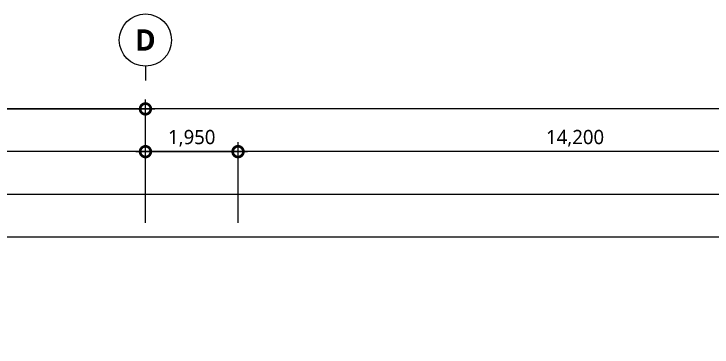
# Model space of a CAD drawing. Header units: millimetres. Extents: x 6017 to 164766, y 2937 to 56167.
# Drawn here: x 24304 to 39008, y 49152 to 56167 of the extents above; entities that cross this region are included whole.
import ezdxf
from ezdxf.enums import TextEntityAlignment as Align

# ---------------------------------------------------------------- set-up
doc = ezdxf.new("R2010")
doc.units = ezdxf.units.MM
doc.header["$LTSCALE"] = 200
doc.layers.get('DEFPOINTS').update_dxf_attribs({"color": 137})
doc.layers.add('DIM', color=7, linetype='Continuous')
doc.layers.add('SYM-BUB', color=3, linetype='Continuous')
doc.styles.add('$0$스타일1', font='malgun.ttf')
doc.styles.add('스타일1', font='malgun.ttf')
doc.styles.add('스타일2', font='malgunbd.ttf')
doc.dimstyles.new('CJA', dxfattribs={"dimscale": 300, "dimtxt": 2.7, "dimasz": 1, "dimexe": 2, "dimexo": 3, "dimgap": 1, "dimtad": 1, "dimdec": 0, "dimzin": 1, "dimdsep": 46, "dimlunit": 6, "dimtxsty": '$0$스타일1', "dimblk": 'CJDOT', "dimcen": 0.09, "dimdle": 1, "dimclrd": 256, "dimclre": 256, "dimclrt": 3, "dimadec": 0, "dimazin": 0, "dimtfac": 1, "dimtdec": 0, "dimtix": 1, "dimtmove": 2, "dimatfit": 3, "dimldrblk": 'CJDOT', "dimfxl": 1, "dimtolj": 1, "dimtzin": 1, "dimarcsym": 0})

# ---------------------------------------------------------------- blocks, each defined once
blk = doc.blocks.new('_DotSmall')
at = {"color": 0, "linetype": 'ByBlock', "const_width": 0.5}
blk.add_lwpolyline([(-0.0625, 0, 1), (0.0625, 0, 1)], format="xyb", close=True, dxfattribs=at)
blk = doc.blocks.new('*D24')
at = {"layer": 'DEFPOINTS', "color": 0, "transparency": 16777216}
for p in [(27073, 54167), (14073, 51467), (27073, 51467)]:
    blk.add_point(p, dxfattribs=at)
at = {"layer": 'DIM', "color": 7, "lineweight": -2, "transparency": 16777216}
for p, q in [((14073, 51767), (14073, 54367)), ((27073, 51767), (27073, 54367)), ((13873, 54167), (27273, 54167))]:
    blk.add_line(p, q, dxfattribs=at)
at = {"layer": 'DIM', "color": 7, "lineweight": -2, "transparency": 16777216, "xscale": 450, "yscale": 450, "zscale": 450, "rotation": 180}
blk.add_blockref('_DotSmall', (14073, 54167), dxfattribs=at)
at = {"layer": 'DIM', "color": 7, "lineweight": -2, "transparency": 16777216, "xscale": 450, "yscale": 450, "zscale": 450}
blk.add_blockref('_DotSmall', (27073, 54167), dxfattribs=at)
at = {"layer": 'DIM', "color": 3, "transparency": 16777216, "insert": (20573, 54448), "char_height": 300, "attachment_point": 5, "style": '스타일1'}
blk.add_mtext('\\A1;13,000', dxfattribs=at)
blk = doc.blocks.new('CJDOT')
blk.add_line((-2, 0), (2, 0))
at = {"const_width": 0.5}
blk.add_lwpolyline([(-0.25, 0, 1), (0.25, 0, 1)], format="xyb", close=True, dxfattribs=at)
blk = doc.blocks.new('NEW_BUB')
at = {"layer": 'SYM-BUB', "color": 6}
blk.add_line((0, 3), (0, 0), dxfattribs=at)
blk.add_circle((0, 8.5), 5.5, dxfattribs=at)
at = {"layer": 'SYM-BUB', "color": 3, "style": '스타일2'}
blk.add_attdef('X', text='', height=4.5, dxfattribs=at).set_placement((0, 8.5), align=Align.MIDDLE)
blk = doc.blocks.new('*D25')
at = {"layer": 'DEFPOINTS', "color": 0, "transparency": 16777216}
for p in [(27073, 54167), (27073, 51467), (56073, 51467)]:
    blk.add_point(p, dxfattribs=at)
at = {"layer": 'DIM', "color": 7, "lineweight": -2, "transparency": 16777216}
for p, q in [((27073, 51767), (27073, 54367)), ((56073, 51767), (56073, 54367)), ((56273, 54167), (26873, 54167))]:
    blk.add_line(p, q, dxfattribs=at)
at = {"layer": 'DIM', "color": 7, "lineweight": -2, "transparency": 16777216, "xscale": 450, "yscale": 450, "zscale": 450, "rotation": 180}
blk.add_blockref('_DotSmall', (27073, 54167), dxfattribs=at)
at = {"layer": 'DIM', "color": 7, "lineweight": -2, "transparency": 16777216, "xscale": 450, "yscale": 450, "zscale": 450}
blk.add_blockref('_DotSmall', (56073, 54167), dxfattribs=at)
at = {"layer": 'DIM', "color": 3, "transparency": 16777216, "insert": (41573, 54447), "char_height": 300, "attachment_point": 5, "style": '스타일1'}
blk.add_mtext('\\A1;29,000', dxfattribs=at)
blk = doc.blocks.new('*D22')
at = {"layer": 'DEFPOINTS', "color": 0, "transparency": 16777216}
for p in [(29023, 53267), (29023, 51467), (43223, 51467)]:
    blk.add_point(p, dxfattribs=at)
at = {"layer": 'DIM', "color": 7, "lineweight": -2, "transparency": 16777216}
for p, q in [((29023, 51767), (29023, 53467)), ((43223, 51767), (43223, 53467)), ((43423, 53267), (28823, 53267))]:
    blk.add_line(p, q, dxfattribs=at)
at = {"layer": 'DIM', "color": 7, "lineweight": -2, "transparency": 16777216, "xscale": 450, "yscale": 450, "zscale": 450, "rotation": 180}
blk.add_blockref('_DotSmall', (29023, 53267), dxfattribs=at)
at = {"layer": 'DIM', "color": 7, "lineweight": -2, "transparency": 16777216, "xscale": 450, "yscale": 450, "zscale": 450}
blk.add_blockref('_DotSmall', (43223, 53267), dxfattribs=at)
at = {"layer": 'DIM', "color": 3, "transparency": 16777216, "insert": (36123, 53548), "char_height": 300, "attachment_point": 5, "style": '스타일1'}
blk.add_mtext('\\A1;14,200', dxfattribs=at)
blk = doc.blocks.new('*D23')
at = {"layer": 'DEFPOINTS', "color": 0, "transparency": 16777216}
for p in [(29023, 53267), (27073, 51467), (29023, 51467)]:
    blk.add_point(p, dxfattribs=at)
at = {"layer": 'DIM', "color": 7, "lineweight": -2, "transparency": 16777216}
for p, q in [((27073, 51767), (27073, 53467)), ((29023, 51767), (29023, 53467)), ((26873, 53267), (29223, 53267))]:
    blk.add_line(p, q, dxfattribs=at)
at = {"layer": 'DIM', "color": 7, "lineweight": -2, "transparency": 16777216, "xscale": 450, "yscale": 450, "zscale": 450, "rotation": 180}
blk.add_blockref('_DotSmall', (27073, 53267), dxfattribs=at)
at = {"layer": 'DIM', "color": 7, "lineweight": -2, "transparency": 16777216, "xscale": 450, "yscale": 450, "zscale": 450}
blk.add_blockref('_DotSmall', (29023, 53267), dxfattribs=at)
at = {"layer": 'DIM', "color": 3, "transparency": 16777216, "insert": (28048, 53548), "char_height": 300, "attachment_point": 5, "style": '스타일1'}
blk.add_mtext('\\A1;1,950', dxfattribs=at)

msp = doc.modelspace()

# ---------------------------------------------------------------- linework, layer by layer
at = {"layer": 'DEFPOINTS'}
for points in [[(62641.6, 30513.3), (62641.6, 54166.9), (9976, 54166.9), (9976, 30513.3)], [(61741.6, 31413.3), (61741.6, 53266.9), (10876, 53266.9), (10876, 31413.3)], [(60841.6, 32313.3), (60841.6, 52366.9), (11776, 52366.9), (11776, 32313.3)], [(59941.6, 33213.3), (59941.6, 51466.9), (12676, 51466.9), (12676, 33213.3)]]:
    msp.add_lwpolyline(points, close=True, dxfattribs=at)

# ---------------------------------------------------------------- block references
at = {"layer": 'SYM-BUB', "xscale": 100.0000000000835, "yscale": 100.0000000000835, "zscale": 100.0000000000835}
msp.add_blockref('NEW_BUB', (27072.5, 54766.9), dxfattribs=at).add_auto_attribs({'X': 'D'})

# ---------------------------------------------------------------- dimensions: what is measured, and where the dimension line sits
at = {"layer": 'DIM'}
for base, p1, p2, picture, middle in [((27072.5, 54166.9), (14072.5, 51466.9), (27072.5, 51466.9), '*D24', (20572.5, 54447.8)), ((29022.5, 53266.9), (27072.5, 51466.9), (29022.5, 51466.9), '*D23', (28047.5, 53547.8))]:
    dim = msp.add_linear_dim(base=base, p1=p1, p2=p2, angle=180, dimstyle='CJA', override={"dimscale": 100, "dimtxt": 3, "dimasz": 4.5, "dimtxsty": '스타일1', "dimblk1": 'DotSmall', "dimblk2": 'DotSmall', "dimsah": 1, "dimdle": 2, "dimclrd": 7, "dimclre": 7}, dxfattribs=at)
    dim.commit()
    dim.dimension.update_dxf_attribs({"geometry": picture, "text_midpoint": middle})
for base, p1, p2, picture, middle in [((27072.5, 54166.9), (56072.5, 51466.9), (27072.5, 51466.9), '*D25', (41572.5, 54447)), ((29022.5, 53266.9), (43222.5, 51466.9), (29022.5, 51466.9), '*D22', (36122.5, 53547.8))]:
    dim = msp.add_linear_dim(base=base, p1=p1, p2=p2, dimstyle='CJA', override={"dimscale": 100, "dimtxt": 3, "dimasz": 4.5, "dimtxsty": '스타일1', "dimblk1": 'DotSmall', "dimblk2": 'DotSmall', "dimsah": 1, "dimdle": 2, "dimclrd": 7, "dimclre": 7}, dxfattribs=at)
    dim.commit()
    dim.dimension.update_dxf_attribs({"geometry": picture, "text_midpoint": middle})

doc.saveas('drawing.dxf')
